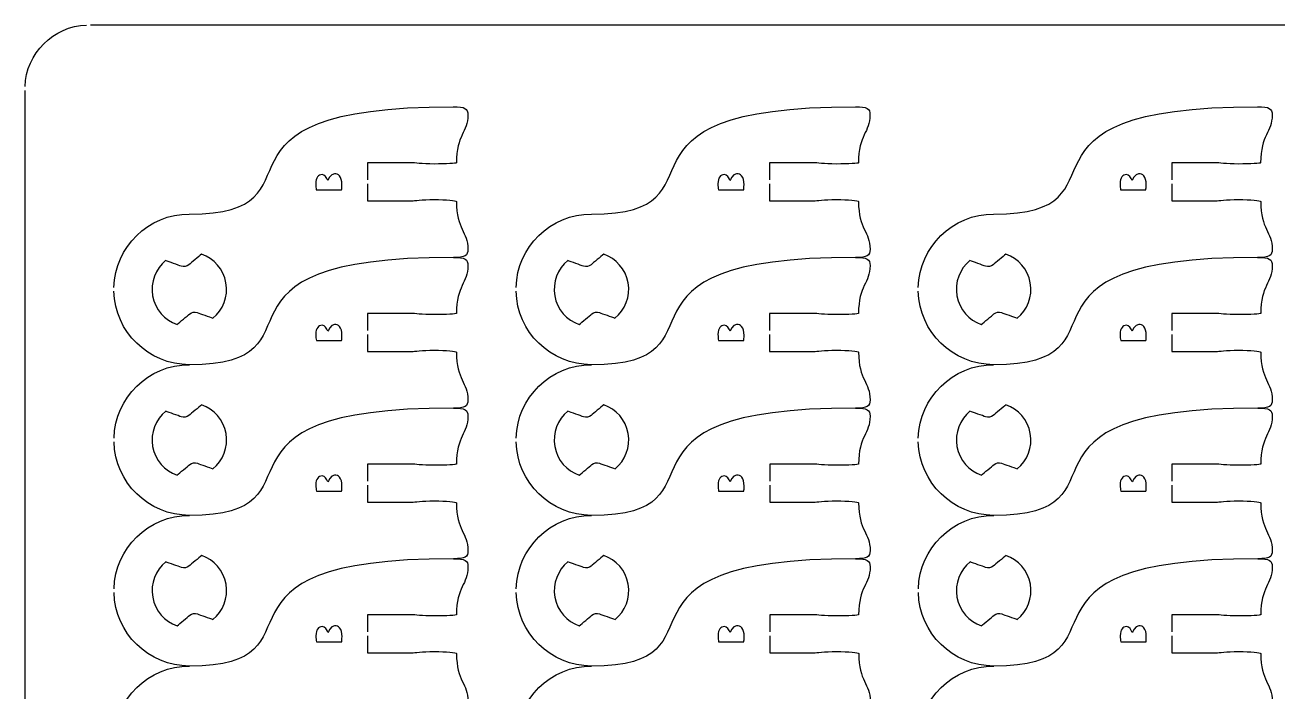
# Model space of a CAD drawing. Extents: x 0 to 300, y 0 to 300.
# Drawn here: x 0 to 98.7, y 247.6 to 300.1 of the extents above; entities that cross this region are included whole.
import ezdxf

# ---------------------------------------------------------------- set-up
doc = ezdxf.new("R2010")
doc.units = 0
doc.header["$MEASUREMENT"] = 0
doc.layers.add('DEFAULT', color=7, linetype='CONTINUOUS')

msp = doc.modelspace()

# ---------------------------------------------------------------- linework, layer by layer
at = {"layer": 'DEFAULT', "color": 1}
for points in [[(294.852, 300.1), (5.151, 300.1)], [(0, 5.252), (0, 294.949)]]:
    msp.add_lwpolyline(points, dxfattribs=at)
for points in [[(0.004, 295.249), (0.081, 297.881), (2.219, 300.019), (4.851, 300.096)], [(7.006, 267.561), (7.084, 270.764), (9.719, 273.346), (12.94, 273.346)], [(38.681, 267.561), (38.758, 270.764), (41.394, 273.346), (44.615, 273.346)], [(70.355, 267.561), (70.433, 270.764), (73.068, 273.346), (76.289, 273.346)], [(7.01, 255.693), (7.087, 258.897), (9.723, 261.479), (12.944, 261.479)], [(38.684, 255.693), (38.762, 258.897), (41.397, 261.479), (44.618, 261.479)], [(70.359, 255.693), (70.437, 258.897), (73.072, 261.479), (76.293, 261.479)], [(7.013, 243.826), (7.091, 247.029), (9.726, 249.611), (12.947, 249.611)], [(38.688, 243.826), (38.766, 247.029), (41.401, 249.611), (44.622, 249.611)], [(70.362, 243.826), (70.44, 247.029), (73.075, 249.611), (76.296, 249.611)]]:
    msp.add_open_spline(points, degree=3, dxfattribs=at)
for points, knots in [([(7.003, 279.428), (7.08, 282.631), (9.716, 285.214), (12.937, 285.214), (24.359, 285.217), (12.457, 293.663), (33.729, 293.663), (34.65, 293.663), (34.876, 293.539), (34.876, 293.021), (34.876, 291.627), (33.969, 291.465), (33.969, 289.253), (33.969, 289.2), (33.19, 289.154), (32.223, 289.154), (31.249, 289.154), (30.646, 289.253), (30.47, 289.253), (29.302, 289.253), (28.134, 289.253), (26.967, 289.253), (26.967, 288.803), (26.967, 288.352), (26.967, 287.902)], [0, 0, 0, 0, 1, 1, 1, 2, 2, 2, 3, 3, 3, 4, 4, 4, 5, 5, 5, 6, 6, 6, 15.93, 15.93, 15.93, 19.76, 19.76, 19.76, 19.76]), ([(38.677, 279.428), (38.755, 282.631), (41.39, 285.214), (44.611, 285.214), (56.034, 285.217), (44.131, 293.663), (65.404, 293.663), (66.325, 293.663), (66.55, 293.539), (66.55, 293.021), (66.55, 291.627), (65.644, 291.465), (65.644, 289.253), (65.644, 289.2), (64.864, 289.154), (63.897, 289.154), (62.924, 289.154), (62.321, 289.253), (62.144, 289.253), (60.976, 289.253), (59.809, 289.253), (58.641, 289.253), (58.641, 288.803), (58.641, 288.352), (58.641, 287.902)], [0, 0, 0, 0, 1, 1, 1, 2, 2, 2, 3, 3, 3, 4, 4, 4, 5, 5, 5, 6, 6, 6, 15.93, 15.93, 15.93, 19.76, 19.76, 19.76, 19.76]), ([(70.352, 279.428), (70.43, 282.631), (73.065, 285.214), (76.286, 285.214), (87.709, 285.217), (75.806, 293.663), (97.078, 293.663), (97.999, 293.663), (98.225, 293.539), (98.225, 293.021), (98.225, 291.627), (97.318, 291.465), (97.318, 289.253), (97.318, 289.2), (96.539, 289.154), (95.572, 289.154), (94.598, 289.154), (93.995, 289.253), (93.819, 289.253), (92.651, 289.253), (91.483, 289.253), (90.316, 289.253), (90.316, 288.803), (90.316, 288.352), (90.316, 287.902)], [0, 0, 0, 0, 1, 1, 1, 2, 2, 2, 3, 3, 3, 4, 4, 4, 5, 5, 5, 6, 6, 6, 15.93, 15.93, 15.93, 19.76, 19.76, 19.76, 19.76]), ([(26.967, 287.602), (26.967, 287.152), (26.967, 286.701), (26.967, 286.251), (26.967, 286.251), (29.591, 286.254), (30.47, 286.254), (30.646, 286.254), (31.253, 286.353), (32.223, 286.357), (33.182, 286.353), (33.959, 286.265), (33.973, 286.205), (33.973, 283.997), (34.879, 283.834), (34.879, 282.441), (34.879, 281.919), (34.654, 281.795), (33.733, 281.795), (12.46, 281.795), (24.363, 273.35), (12.937, 273.346), (9.716, 273.343), (7.084, 275.925), (7.003, 279.128)], [0, 0, 0, 0, 3.83, 3.83, 3.83, 4.83, 4.83, 4.83, 5.83, 5.83, 5.83, 6.83, 6.83, 6.83, 7.83, 7.83, 7.83, 8.83, 8.83, 8.83, 9.83, 9.83, 9.83, 10.83, 10.83, 10.83, 10.83]), ([(58.641, 287.602), (58.641, 287.152), (58.641, 286.701), (58.641, 286.251), (58.641, 286.251), (61.266, 286.254), (62.144, 286.254), (62.321, 286.254), (62.927, 286.353), (63.897, 286.357), (64.857, 286.353), (65.633, 286.265), (65.647, 286.205), (65.647, 283.997), (66.554, 283.834), (66.554, 282.441), (66.554, 281.919), (66.328, 281.795), (65.407, 281.795), (44.135, 281.795), (56.038, 273.35), (44.611, 273.346), (41.39, 273.343), (38.758, 275.925), (38.677, 279.128)], [0, 0, 0, 0, 3.83, 3.83, 3.83, 4.83, 4.83, 4.83, 5.83, 5.83, 5.83, 6.83, 6.83, 6.83, 7.83, 7.83, 7.83, 8.83, 8.83, 8.83, 9.83, 9.83, 9.83, 10.83, 10.83, 10.83, 10.83]), ([(90.316, 287.602), (90.316, 287.152), (90.316, 286.701), (90.316, 286.251), (90.316, 286.251), (92.94, 286.254), (93.819, 286.254), (93.995, 286.254), (94.602, 286.353), (95.572, 286.357), (96.532, 286.353), (97.308, 286.265), (97.322, 286.205), (97.322, 283.997), (98.228, 283.834), (98.228, 282.441), (98.228, 281.919), (98.003, 281.795), (97.082, 281.795), (75.809, 281.795), (87.712, 273.35), (76.286, 273.346), (73.065, 273.343), (70.433, 275.925), (70.352, 279.128)], [0, 0, 0, 0, 3.83, 3.83, 3.83, 4.83, 4.83, 4.83, 5.83, 5.83, 5.83, 6.83, 6.83, 6.83, 7.83, 7.83, 7.83, 8.83, 8.83, 8.83, 9.83, 9.83, 9.83, 10.83, 10.83, 10.83, 10.83]), ([(14.79, 277.008), (14.512, 277.11), (13.806, 277.368), (13.566, 277.456), (13.362, 277.53), (13.132, 277.488), (12.967, 277.35), (12.772, 277.185), (12.19, 276.698), (11.968, 276.511), (10.998, 276.846), (10.236, 277.685), (10.046, 278.772), (9.855, 279.852), (10.282, 280.903), (11.072, 281.552), (11.344, 281.453), (12.063, 281.196), (12.303, 281.104), (12.508, 281.033), (12.737, 281.072), (12.903, 281.21), (13.097, 281.376), (13.679, 281.862), (13.905, 282.053), (14.875, 281.711), (15.634, 280.871), (15.824, 279.792), (16.018, 278.709), (15.588, 277.657), (14.79, 277.008)], [1, 1, 1, 1, 2, 2, 2, 3, 3, 3, 4, 4, 4, 5, 5, 5, 6, 6, 6, 7, 7, 7, 8, 8, 8, 9, 9, 9, 10, 10, 10, 11, 11, 11, 11]), ([(33.733, 281.795), (34.654, 281.795), (34.879, 281.672), (34.879, 281.153), (34.879, 279.76), (33.973, 279.598), (33.973, 277.386), (33.973, 277.333), (33.193, 277.287), (32.226, 277.287), (31.253, 277.287), (30.65, 277.386), (30.473, 277.386), (29.305, 277.386), (28.138, 277.386), (26.97, 277.386), (26.97, 276.935), (26.97, 276.485), (26.97, 276.034)], [0, 0, 0, 0, 1, 1, 1, 2, 2, 2, 3, 3, 3, 4, 4, 4, 13.93, 13.93, 13.93, 17.76, 17.76, 17.76, 17.76]), ([(46.465, 277.008), (46.186, 277.11), (45.481, 277.368), (45.241, 277.456), (45.036, 277.53), (44.807, 277.488), (44.641, 277.35), (44.447, 277.185), (43.865, 276.698), (43.643, 276.511), (42.673, 276.846), (41.911, 277.685), (41.72, 278.772), (41.53, 279.852), (41.956, 280.903), (42.747, 281.552), (43.018, 281.453), (43.738, 281.196), (43.978, 281.104), (44.182, 281.033), (44.412, 281.072), (44.578, 281.21), (44.772, 281.376), (45.354, 281.862), (45.579, 282.053), (46.55, 281.711), (47.308, 280.871), (47.499, 279.792), (47.693, 278.709), (47.262, 277.657), (46.465, 277.008)], [1, 1, 1, 1, 2, 2, 2, 3, 3, 3, 4, 4, 4, 5, 5, 5, 6, 6, 6, 7, 7, 7, 8, 8, 8, 9, 9, 9, 10, 10, 10, 11, 11, 11, 11]), ([(65.407, 281.795), (66.328, 281.795), (66.554, 281.672), (66.554, 281.153), (66.554, 279.76), (65.647, 279.598), (65.647, 277.386), (65.647, 277.333), (64.868, 277.287), (63.901, 277.287), (62.927, 277.287), (62.324, 277.386), (62.148, 277.386), (60.98, 277.386), (59.812, 277.386), (58.645, 277.386), (58.645, 276.935), (58.645, 276.485), (58.645, 276.034)], [0, 0, 0, 0, 1, 1, 1, 2, 2, 2, 3, 3, 3, 4, 4, 4, 13.93, 13.93, 13.93, 17.76, 17.76, 17.76, 17.76]), ([(78.139, 277.008), (77.861, 277.11), (77.155, 277.368), (76.915, 277.456), (76.711, 277.53), (76.481, 277.488), (76.316, 277.35), (76.122, 277.185), (75.539, 276.698), (75.317, 276.511), (74.347, 276.846), (73.585, 277.685), (73.395, 278.772), (73.204, 279.852), (73.631, 280.903), (74.421, 281.552), (74.693, 281.453), (75.412, 281.196), (75.652, 281.104), (75.857, 281.033), (76.086, 281.072), (76.252, 281.21), (76.446, 281.376), (77.028, 281.862), (77.254, 282.053), (78.224, 281.711), (78.983, 280.871), (79.173, 279.792), (79.367, 278.709), (78.937, 277.657), (78.139, 277.008)], [1, 1, 1, 1, 2, 2, 2, 3, 3, 3, 4, 4, 4, 5, 5, 5, 6, 6, 6, 7, 7, 7, 8, 8, 8, 9, 9, 9, 10, 10, 10, 11, 11, 11, 11]), ([(97.082, 281.795), (98.003, 281.795), (98.228, 281.672), (98.228, 281.153), (98.228, 279.76), (97.322, 279.598), (97.322, 277.386), (97.322, 277.333), (96.542, 277.287), (95.575, 277.287), (94.602, 277.287), (93.999, 277.386), (93.822, 277.386), (92.654, 277.386), (91.487, 277.386), (90.319, 277.386), (90.319, 276.935), (90.319, 276.485), (90.319, 276.034)], [0, 0, 0, 0, 1, 1, 1, 2, 2, 2, 3, 3, 3, 4, 4, 4, 13.93, 13.93, 13.93, 17.76, 17.76, 17.76, 17.76]), ([(26.97, 275.735), (26.97, 275.284), (26.97, 274.834), (26.97, 274.384), (26.97, 274.384), (29.595, 274.387), (30.473, 274.387), (30.65, 274.387), (31.256, 274.486), (32.226, 274.489), (33.186, 274.486), (33.962, 274.398), (33.976, 274.338), (33.976, 272.129), (34.883, 271.967), (34.883, 270.574), (34.883, 270.051), (34.657, 269.928), (33.736, 269.928), (12.464, 269.928), (24.367, 261.482), (12.94, 261.479), (9.719, 261.475), (7.087, 264.058), (7.006, 267.261)], [0, 0, 0, 0, 3.83, 3.83, 3.83, 4.83, 4.83, 4.83, 5.83, 5.83, 5.83, 6.83, 6.83, 6.83, 7.83, 7.83, 7.83, 8.83, 8.83, 8.83, 9.83, 9.83, 9.83, 10.83, 10.83, 10.83, 10.83]), ([(58.645, 275.735), (58.645, 275.284), (58.645, 274.834), (58.645, 274.384), (58.645, 274.384), (61.269, 274.387), (62.148, 274.387), (62.324, 274.387), (62.931, 274.486), (63.901, 274.489), (64.861, 274.486), (65.637, 274.398), (65.651, 274.338), (65.651, 272.129), (66.557, 271.967), (66.557, 270.574), (66.557, 270.051), (66.332, 269.928), (65.411, 269.928), (44.138, 269.928), (56.041, 261.482), (44.615, 261.479), (41.394, 261.475), (38.762, 264.058), (38.681, 267.261)], [0, 0, 0, 0, 3.83, 3.83, 3.83, 4.83, 4.83, 4.83, 5.83, 5.83, 5.83, 6.83, 6.83, 6.83, 7.83, 7.83, 7.83, 8.83, 8.83, 8.83, 9.83, 9.83, 9.83, 10.83, 10.83, 10.83, 10.83]), ([(90.319, 275.735), (90.319, 275.284), (90.319, 274.834), (90.319, 274.384), (90.319, 274.384), (92.944, 274.387), (93.822, 274.387), (93.999, 274.387), (94.605, 274.486), (95.575, 274.489), (96.535, 274.486), (97.311, 274.398), (97.325, 274.338), (97.325, 272.129), (98.232, 271.967), (98.232, 270.574), (98.232, 270.051), (98.006, 269.928), (97.085, 269.928), (75.813, 269.928), (87.716, 261.482), (76.289, 261.479), (73.068, 261.475), (70.437, 264.058), (70.355, 267.261)], [0, 0, 0, 0, 3.83, 3.83, 3.83, 4.83, 4.83, 4.83, 5.83, 5.83, 5.83, 6.83, 6.83, 6.83, 7.83, 7.83, 7.83, 8.83, 8.83, 8.83, 9.83, 9.83, 9.83, 10.83, 10.83, 10.83, 10.83]), ([(14.794, 265.141), (14.515, 265.243), (13.81, 265.501), (13.57, 265.589), (13.365, 265.663), (13.136, 265.62), (12.97, 265.483), (12.776, 265.317), (12.194, 264.83), (11.972, 264.643), (11.002, 264.978), (10.24, 265.818), (10.049, 266.905), (9.859, 267.984), (10.285, 269.035), (11.076, 269.685), (11.347, 269.586), (12.067, 269.328), (12.307, 269.236), (12.511, 269.166), (12.741, 269.205), (12.907, 269.342), (13.101, 269.508), (13.683, 269.995), (13.908, 270.185), (14.879, 269.843), (15.637, 269.004), (15.828, 267.924), (16.022, 266.841), (15.591, 265.79), (14.794, 265.141)], [1, 1, 1, 1, 2, 2, 2, 3, 3, 3, 4, 4, 4, 5, 5, 5, 6, 6, 6, 7, 7, 7, 8, 8, 8, 9, 9, 9, 10, 10, 10, 11, 11, 11, 11]), ([(33.736, 269.928), (34.657, 269.928), (34.883, 269.804), (34.883, 269.286), (34.883, 267.892), (33.976, 267.73), (33.976, 265.518), (33.976, 265.465), (33.197, 265.419), (32.23, 265.419), (31.256, 265.419), (30.653, 265.518), (30.477, 265.518), (29.309, 265.518), (28.141, 265.518), (26.974, 265.518), (26.974, 265.068), (26.974, 264.617), (26.974, 264.167)], [0, 0, 0, 0, 1, 1, 1, 2, 2, 2, 3, 3, 3, 4, 4, 4, 13.93, 13.93, 13.93, 17.76, 17.76, 17.76, 17.76]), ([(46.468, 265.141), (46.19, 265.243), (45.484, 265.501), (45.244, 265.589), (45.04, 265.663), (44.81, 265.62), (44.645, 265.483), (44.451, 265.317), (43.868, 264.83), (43.646, 264.643), (42.676, 264.978), (41.914, 265.818), (41.724, 266.905), (41.533, 267.984), (41.96, 269.035), (42.75, 269.685), (43.022, 269.586), (43.741, 269.328), (43.981, 269.236), (44.186, 269.166), (44.415, 269.205), (44.581, 269.342), (44.775, 269.508), (45.357, 269.995), (45.583, 270.185), (46.553, 269.843), (47.312, 269.004), (47.502, 267.924), (47.696, 266.841), (47.266, 265.79), (46.468, 265.141)], [1, 1, 1, 1, 2, 2, 2, 3, 3, 3, 4, 4, 4, 5, 5, 5, 6, 6, 6, 7, 7, 7, 8, 8, 8, 9, 9, 9, 10, 10, 10, 11, 11, 11, 11]), ([(65.411, 269.928), (66.332, 269.928), (66.557, 269.804), (66.557, 269.286), (66.557, 267.892), (65.651, 267.73), (65.651, 265.518), (65.651, 265.465), (64.871, 265.419), (63.904, 265.419), (62.931, 265.419), (62.328, 265.518), (62.151, 265.518), (60.983, 265.518), (59.816, 265.518), (58.648, 265.518), (58.648, 265.068), (58.648, 264.617), (58.648, 264.167)], [0, 0, 0, 0, 1, 1, 1, 2, 2, 2, 3, 3, 3, 4, 4, 4, 13.93, 13.93, 13.93, 17.76, 17.76, 17.76, 17.76]), ([(78.143, 265.141), (77.864, 265.243), (77.159, 265.501), (76.919, 265.589), (76.714, 265.663), (76.485, 265.62), (76.319, 265.483), (76.125, 265.317), (75.543, 264.83), (75.321, 264.643), (74.351, 264.978), (73.589, 265.818), (73.398, 266.905), (73.208, 267.984), (73.634, 269.035), (74.425, 269.685), (74.696, 269.586), (75.416, 269.328), (75.656, 269.236), (75.86, 269.166), (76.09, 269.205), (76.256, 269.342), (76.45, 269.508), (77.032, 269.995), (77.257, 270.185), (78.228, 269.843), (78.986, 269.004), (79.177, 267.924), (79.371, 266.841), (78.94, 265.79), (78.143, 265.141)], [1, 1, 1, 1, 2, 2, 2, 3, 3, 3, 4, 4, 4, 5, 5, 5, 6, 6, 6, 7, 7, 7, 8, 8, 8, 9, 9, 9, 10, 10, 10, 11, 11, 11, 11]), ([(97.085, 269.928), (98.006, 269.928), (98.232, 269.804), (98.232, 269.286), (98.232, 267.892), (97.325, 267.73), (97.325, 265.518), (97.325, 265.465), (96.546, 265.419), (95.579, 265.419), (94.605, 265.419), (94.002, 265.518), (93.826, 265.518), (92.658, 265.518), (91.49, 265.518), (90.323, 265.518), (90.323, 265.068), (90.323, 264.617), (90.323, 264.167)], [0, 0, 0, 0, 1, 1, 1, 2, 2, 2, 3, 3, 3, 4, 4, 4, 13.93, 13.93, 13.93, 17.76, 17.76, 17.76, 17.76]), ([(26.974, 263.867), (26.974, 263.417), (26.974, 262.966), (26.974, 262.516), (26.974, 262.516), (29.598, 262.52), (30.477, 262.52), (30.653, 262.52), (31.26, 262.618), (32.23, 262.622), (33.19, 262.618), (33.966, 262.53), (33.98, 262.47), (33.98, 260.262), (34.886, 260.1), (34.886, 258.706), (34.886, 258.184), (34.661, 258.06), (33.74, 258.06), (12.467, 258.06), (24.37, 249.615), (12.944, 249.611), (9.723, 249.608), (7.091, 252.19), (7.01, 255.393)], [0, 0, 0, 0, 3.83, 3.83, 3.83, 4.83, 4.83, 4.83, 5.83, 5.83, 5.83, 6.83, 6.83, 6.83, 7.83, 7.83, 7.83, 8.83, 8.83, 8.83, 9.83, 9.83, 9.83, 10.83, 10.83, 10.83, 10.83]), ([(58.648, 263.867), (58.648, 263.417), (58.648, 262.966), (58.648, 262.516), (58.648, 262.516), (61.273, 262.52), (62.151, 262.52), (62.328, 262.52), (62.934, 262.618), (63.904, 262.622), (64.864, 262.618), (65.64, 262.53), (65.654, 262.47), (65.654, 260.262), (66.561, 260.1), (66.561, 258.706), (66.561, 258.184), (66.335, 258.06), (65.414, 258.06), (44.142, 258.06), (56.045, 249.615), (44.618, 249.611), (41.397, 249.608), (38.766, 252.19), (38.684, 255.393)], [0, 0, 0, 0, 3.83, 3.83, 3.83, 4.83, 4.83, 4.83, 5.83, 5.83, 5.83, 6.83, 6.83, 6.83, 7.83, 7.83, 7.83, 8.83, 8.83, 8.83, 9.83, 9.83, 9.83, 10.83, 10.83, 10.83, 10.83]), ([(90.323, 263.867), (90.323, 263.417), (90.323, 262.966), (90.323, 262.516), (90.323, 262.516), (92.947, 262.52), (93.826, 262.52), (94.002, 262.52), (94.609, 262.618), (95.579, 262.622), (96.539, 262.618), (97.315, 262.53), (97.329, 262.47), (97.329, 260.262), (98.235, 260.1), (98.235, 258.706), (98.235, 258.184), (98.01, 258.06), (97.089, 258.06), (75.816, 258.06), (87.719, 249.615), (76.293, 249.611), (73.072, 249.608), (70.44, 252.19), (70.359, 255.393)], [0, 0, 0, 0, 3.83, 3.83, 3.83, 4.83, 4.83, 4.83, 5.83, 5.83, 5.83, 6.83, 6.83, 6.83, 7.83, 7.83, 7.83, 8.83, 8.83, 8.83, 9.83, 9.83, 9.83, 10.83, 10.83, 10.83, 10.83]), ([(14.797, 253.273), (14.519, 253.376), (13.813, 253.633), (13.573, 253.721), (13.369, 253.795), (13.139, 253.753), (12.974, 253.615), (12.78, 253.45), (12.197, 252.963), (11.975, 252.776), (11.005, 253.111), (10.243, 253.951), (10.053, 255.037), (9.862, 256.117), (10.289, 257.168), (11.079, 257.817), (11.351, 257.718), (12.07, 257.461), (12.31, 257.369), (12.515, 257.298), (12.744, 257.337), (12.91, 257.475), (13.104, 257.641), (13.686, 258.127), (13.912, 258.318), (14.882, 257.976), (15.641, 257.136), (15.831, 256.057), (16.025, 254.974), (15.595, 253.922), (14.797, 253.273)], [1, 1, 1, 1, 2, 2, 2, 3, 3, 3, 4, 4, 4, 5, 5, 5, 6, 6, 6, 7, 7, 7, 8, 8, 8, 9, 9, 9, 10, 10, 10, 11, 11, 11, 11]), ([(33.74, 258.06), (34.661, 258.06), (34.886, 257.937), (34.886, 257.418), (34.886, 256.025), (33.98, 255.863), (33.98, 253.651), (33.98, 253.598), (33.2, 253.552), (32.233, 253.552), (31.26, 253.552), (30.657, 253.651), (30.48, 253.651), (29.312, 253.651), (28.145, 253.651), (26.977, 253.651), (26.977, 253.2), (26.977, 252.75), (26.977, 252.3)], [0, 0, 0, 0, 1, 1, 1, 2, 2, 2, 3, 3, 3, 4, 4, 4, 13.93, 13.93, 13.93, 17.76, 17.76, 17.76, 17.76]), ([(46.472, 253.273), (46.193, 253.376), (45.488, 253.633), (45.248, 253.721), (45.043, 253.795), (44.814, 253.753), (44.648, 253.615), (44.454, 253.45), (43.872, 252.963), (43.65, 252.776), (42.68, 253.111), (41.918, 253.951), (41.727, 255.037), (41.537, 256.117), (41.963, 257.168), (42.754, 257.817), (43.025, 257.718), (43.745, 257.461), (43.985, 257.369), (44.19, 257.298), (44.419, 257.337), (44.585, 257.475), (44.779, 257.641), (45.361, 258.127), (45.587, 258.318), (46.557, 257.976), (47.315, 257.136), (47.506, 256.057), (47.7, 254.974), (47.269, 253.922), (46.472, 253.273)], [1, 1, 1, 1, 2, 2, 2, 3, 3, 3, 4, 4, 4, 5, 5, 5, 6, 6, 6, 7, 7, 7, 8, 8, 8, 9, 9, 9, 10, 10, 10, 11, 11, 11, 11]), ([(65.414, 258.06), (66.335, 258.06), (66.561, 257.937), (66.561, 257.418), (66.561, 256.025), (65.654, 255.863), (65.654, 253.651), (65.654, 253.598), (64.875, 253.552), (63.908, 253.552), (62.934, 253.552), (62.331, 253.651), (62.155, 253.651), (60.987, 253.651), (59.819, 253.651), (58.652, 253.651), (58.652, 253.2), (58.652, 252.75), (58.652, 252.3)], [0, 0, 0, 0, 1, 1, 1, 2, 2, 2, 3, 3, 3, 4, 4, 4, 13.93, 13.93, 13.93, 17.76, 17.76, 17.76, 17.76]), ([(78.147, 253.273), (77.868, 253.376), (77.162, 253.633), (76.922, 253.721), (76.718, 253.795), (76.488, 253.753), (76.323, 253.615), (76.129, 253.45), (75.547, 252.963), (75.324, 252.776), (74.354, 253.111), (73.592, 253.951), (73.402, 255.037), (73.211, 256.117), (73.638, 257.168), (74.428, 257.817), (74.7, 257.718), (75.42, 257.461), (75.659, 257.369), (75.864, 257.298), (76.093, 257.337), (76.259, 257.475), (76.453, 257.641), (77.035, 258.127), (77.261, 258.318), (78.231, 257.976), (78.99, 257.136), (79.18, 256.057), (79.374, 254.974), (78.944, 253.922), (78.147, 253.273)], [1, 1, 1, 1, 2, 2, 2, 3, 3, 3, 4, 4, 4, 5, 5, 5, 6, 6, 6, 7, 7, 7, 8, 8, 8, 9, 9, 9, 10, 10, 10, 11, 11, 11, 11]), ([(97.089, 258.06), (98.01, 258.06), (98.235, 257.937), (98.235, 257.418), (98.235, 256.025), (97.329, 255.863), (97.329, 253.651), (97.329, 253.598), (96.549, 253.552), (95.583, 253.552), (94.609, 253.552), (94.006, 253.651), (93.829, 253.651), (92.662, 253.651), (91.494, 253.651), (90.326, 253.651), (90.326, 253.2), (90.326, 252.75), (90.326, 252.3)], [0, 0, 0, 0, 1, 1, 1, 2, 2, 2, 3, 3, 3, 4, 4, 4, 13.93, 13.93, 13.93, 17.76, 17.76, 17.76, 17.76]), ([(26.977, 252), (26.977, 251.549), (26.977, 251.099), (26.977, 250.649), (26.977, 250.649), (29.602, 250.652), (30.48, 250.652), (30.657, 250.652), (31.263, 250.751), (32.233, 250.754), (33.193, 250.751), (33.969, 250.663), (33.983, 250.603), (33.983, 248.394), (34.89, 248.232), (34.89, 246.839), (34.89, 246.316), (34.664, 246.193), (33.743, 246.193), (12.471, 246.193), (24.374, 237.748), (12.947, 237.744), (9.726, 237.74), (7.095, 240.323), (7.013, 243.526)], [0, 0, 0, 0, 3.83, 3.83, 3.83, 4.83, 4.83, 4.83, 5.83, 5.83, 5.83, 6.83, 6.83, 6.83, 7.83, 7.83, 7.83, 8.83, 8.83, 8.83, 9.83, 9.83, 9.83, 10.83, 10.83, 10.83, 10.83]), ([(58.652, 252), (58.652, 251.549), (58.652, 251.099), (58.652, 250.649), (58.652, 250.649), (61.276, 250.652), (62.155, 250.652), (62.331, 250.652), (62.938, 250.751), (63.908, 250.754), (64.868, 250.751), (65.644, 250.663), (65.658, 250.603), (65.658, 248.394), (66.564, 248.232), (66.564, 246.839), (66.564, 246.316), (66.339, 246.193), (65.418, 246.193), (44.145, 246.193), (56.048, 237.748), (44.622, 237.744), (41.401, 237.74), (38.769, 240.323), (38.688, 243.526)], [0, 0, 0, 0, 3.83, 3.83, 3.83, 4.83, 4.83, 4.83, 5.83, 5.83, 5.83, 6.83, 6.83, 6.83, 7.83, 7.83, 7.83, 8.83, 8.83, 8.83, 9.83, 9.83, 9.83, 10.83, 10.83, 10.83, 10.83]), ([(90.326, 252), (90.326, 251.549), (90.326, 251.099), (90.326, 250.649), (90.326, 250.649), (92.951, 250.652), (93.829, 250.652), (94.006, 250.652), (94.612, 250.751), (95.583, 250.754), (96.542, 250.751), (97.318, 250.663), (97.332, 250.603), (97.332, 248.394), (98.239, 248.232), (98.239, 246.839), (98.239, 246.316), (98.013, 246.193), (97.092, 246.193), (75.82, 246.193), (87.723, 237.748), (76.296, 237.744), (73.075, 237.74), (70.444, 240.323), (70.362, 243.526)], [0, 0, 0, 0, 3.83, 3.83, 3.83, 4.83, 4.83, 4.83, 5.83, 5.83, 5.83, 6.83, 6.83, 6.83, 7.83, 7.83, 7.83, 8.83, 8.83, 8.83, 9.83, 9.83, 9.83, 10.83, 10.83, 10.83, 10.83])]:
    msp.add_open_spline(points, degree=3, knots=knots, dxfattribs=at)
at = {"layer": 'DEFAULT', "color": 250}
for points in [[(22.941, 287.116), (22.918, 287.23), (22.9, 287.41), (22.9, 287.592), (22.9, 287.854), (22.944, 288.021), (23.046, 288.147), (23.125, 288.252), (23.244, 288.315), (23.403, 288.315), (23.598, 288.315), (23.769, 288.058), (23.847, 287.845), (23.847, 287.845), (24.06, 288.39), (24.36, 288.39), (24.534, 288.39), (24.666, 288.321), (24.764, 288.219), (24.893, 288.078), (24.953, 287.85), (24.953, 287.52), (24.953, 287.341), (24.941, 287.203), (24.929, 287.116), (24.267, 287.116), (23.604, 287.116), (22.941, 287.116)], [(54.616, 287.116), (54.592, 287.23), (54.574, 287.41), (54.574, 287.592), (54.574, 287.854), (54.619, 288.021), (54.721, 288.147), (54.799, 288.252), (54.919, 288.315), (55.078, 288.315), (55.273, 288.315), (55.444, 288.058), (55.522, 287.845), (55.522, 287.845), (55.734, 288.39), (56.034, 288.39), (56.208, 288.39), (56.34, 288.321), (56.439, 288.219), (56.568, 288.078), (56.628, 287.85), (56.628, 287.52), (56.628, 287.341), (56.616, 287.203), (56.604, 287.116), (55.941, 287.116), (55.279, 287.116), (54.616, 287.116)], [(86.291, 287.116), (86.267, 287.23), (86.249, 287.41), (86.249, 287.592), (86.249, 287.854), (86.293, 288.021), (86.395, 288.147), (86.474, 288.252), (86.593, 288.315), (86.752, 288.315), (86.947, 288.315), (87.118, 288.058), (87.196, 287.845), (87.196, 287.845), (87.409, 288.39), (87.709, 288.39), (87.883, 288.39), (88.015, 288.321), (88.113, 288.219), (88.242, 288.078), (88.302, 287.85), (88.302, 287.52), (88.302, 287.341), (88.29, 287.203), (88.278, 287.116), (87.616, 287.116), (86.953, 287.116), (86.291, 287.116)], [(22.945, 275.248), (22.921, 275.362), (22.903, 275.542), (22.903, 275.725), (22.903, 275.986), (22.948, 276.154), (23.05, 276.28), (23.128, 276.385), (23.248, 276.448), (23.407, 276.448), (23.602, 276.448), (23.773, 276.191), (23.851, 275.978), (23.851, 275.978), (24.063, 276.523), (24.363, 276.523), (24.537, 276.523), (24.669, 276.454), (24.768, 276.352), (24.897, 276.211), (24.957, 275.983), (24.957, 275.653), (24.957, 275.473), (24.945, 275.335), (24.933, 275.248), (24.27, 275.248), (23.608, 275.248), (22.945, 275.248)], [(54.62, 275.248), (54.596, 275.362), (54.578, 275.542), (54.578, 275.725), (54.578, 275.986), (54.622, 276.154), (54.724, 276.28), (54.803, 276.385), (54.922, 276.448), (55.081, 276.448), (55.276, 276.448), (55.447, 276.191), (55.525, 275.978), (55.525, 275.978), (55.738, 276.523), (56.038, 276.523), (56.212, 276.523), (56.344, 276.454), (56.442, 276.352), (56.571, 276.211), (56.631, 275.983), (56.631, 275.653), (56.631, 275.473), (56.619, 275.335), (56.607, 275.248), (55.945, 275.248), (55.282, 275.248), (54.62, 275.248)], [(86.294, 275.248), (86.27, 275.362), (86.252, 275.542), (86.252, 275.725), (86.252, 275.986), (86.297, 276.154), (86.399, 276.28), (86.477, 276.385), (86.597, 276.448), (86.756, 276.448), (86.951, 276.448), (87.122, 276.191), (87.2, 275.978), (87.2, 275.978), (87.412, 276.523), (87.712, 276.523), (87.886, 276.523), (88.018, 276.454), (88.117, 276.352), (88.246, 276.211), (88.306, 275.983), (88.306, 275.653), (88.306, 275.473), (88.294, 275.335), (88.282, 275.248), (87.619, 275.248), (86.957, 275.248), (86.294, 275.248)], [(22.949, 263.381), (22.925, 263.495), (22.907, 263.675), (22.907, 263.858), (22.907, 264.119), (22.951, 264.287), (23.053, 264.412), (23.132, 264.517), (23.251, 264.58), (23.41, 264.58), (23.605, 264.58), (23.776, 264.324), (23.854, 264.111), (23.854, 264.111), (24.067, 264.655), (24.367, 264.655), (24.541, 264.655), (24.673, 264.586), (24.771, 264.484), (24.9, 264.343), (24.96, 264.115), (24.96, 263.786), (24.96, 263.606), (24.948, 263.468), (24.936, 263.381), (24.274, 263.381), (23.611, 263.381), (22.949, 263.381)], [(54.623, 263.381), (54.599, 263.495), (54.581, 263.675), (54.581, 263.858), (54.581, 264.119), (54.626, 264.287), (54.728, 264.412), (54.806, 264.517), (54.926, 264.58), (55.085, 264.58), (55.28, 264.58), (55.451, 264.324), (55.529, 264.111), (55.529, 264.111), (55.741, 264.655), (56.041, 264.655), (56.215, 264.655), (56.347, 264.586), (56.446, 264.484), (56.575, 264.343), (56.635, 264.115), (56.635, 263.786), (56.635, 263.606), (56.623, 263.468), (56.611, 263.381), (55.948, 263.381), (55.286, 263.381), (54.623, 263.381)], [(86.298, 263.381), (86.274, 263.495), (86.256, 263.675), (86.256, 263.858), (86.256, 264.119), (86.3, 264.287), (86.402, 264.412), (86.481, 264.517), (86.6, 264.58), (86.759, 264.58), (86.954, 264.58), (87.125, 264.324), (87.203, 264.111), (87.203, 264.111), (87.416, 264.655), (87.716, 264.655), (87.89, 264.655), (88.022, 264.586), (88.12, 264.484), (88.25, 264.343), (88.31, 264.115), (88.31, 263.786), (88.31, 263.606), (88.298, 263.468), (88.286, 263.381), (87.623, 263.381), (86.96, 263.381), (86.298, 263.381)], [(22.952, 251.514), (22.928, 251.627), (22.91, 251.807), (22.91, 251.99), (22.91, 252.251), (22.955, 252.419), (23.057, 252.545), (23.135, 252.65), (23.255, 252.713), (23.414, 252.713), (23.609, 252.713), (23.78, 252.456), (23.858, 252.243), (23.858, 252.243), (24.07, 252.788), (24.37, 252.788), (24.544, 252.788), (24.676, 252.719), (24.775, 252.617), (24.904, 252.476), (24.964, 252.248), (24.964, 251.918), (24.964, 251.738), (24.952, 251.601), (24.94, 251.514), (24.277, 251.514), (23.615, 251.514), (22.952, 251.514)], [(54.627, 251.514), (54.603, 251.627), (54.585, 251.807), (54.585, 251.99), (54.585, 252.251), (54.629, 252.419), (54.731, 252.545), (54.81, 252.65), (54.929, 252.713), (55.088, 252.713), (55.283, 252.713), (55.454, 252.456), (55.532, 252.243), (55.532, 252.243), (55.745, 252.788), (56.045, 252.788), (56.219, 252.788), (56.351, 252.719), (56.45, 252.617), (56.578, 252.476), (56.638, 252.248), (56.638, 251.918), (56.638, 251.738), (56.626, 251.601), (56.614, 251.514), (55.952, 251.514), (55.289, 251.514), (54.627, 251.514)], [(86.301, 251.514), (86.277, 251.627), (86.259, 251.807), (86.259, 251.99), (86.259, 252.251), (86.304, 252.419), (86.406, 252.545), (86.484, 252.65), (86.604, 252.713), (86.763, 252.713), (86.958, 252.713), (87.129, 252.456), (87.207, 252.243), (87.207, 252.243), (87.419, 252.788), (87.719, 252.788), (87.893, 252.788), (88.025, 252.719), (88.124, 252.617), (88.253, 252.476), (88.313, 252.248), (88.313, 251.918), (88.313, 251.738), (88.301, 251.601), (88.289, 251.514), (87.626, 251.514), (86.964, 251.514), (86.301, 251.514)]]:
    msp.add_open_spline(points, degree=3, knots=[5.635, 5.635, 5.635, 5.635, 6.635, 6.635, 6.635, 7.635, 7.635, 7.635, 8.635, 8.635, 8.635, 9.635, 9.635, 9.635, 10.635, 10.635, 10.635, 11.635, 11.635, 11.635, 12.635, 12.635, 12.635, 13.635, 13.635, 13.635, 19.27, 19.27, 19.27, 19.27], dxfattribs=at)

doc.saveas('drawing.dxf')
